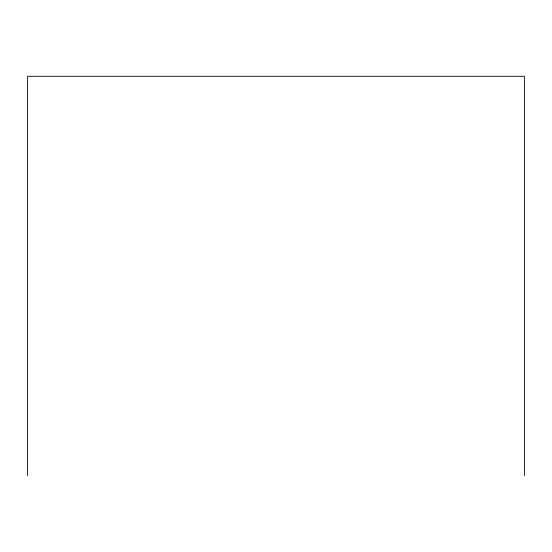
<?xml version="1.0" encoding="UTF-8"?>
<svg xmlns="http://www.w3.org/2000/svg" width="552" height="552" viewBox="0 0 552 552"><rect width="100%" height="100%" fill="white"/><g stroke="black" fill="none" stroke-linecap="round" stroke-linejoin="round"><path stroke-width="0.83" d="M524.4 475.707L524.4 76.293L27.6 76.293L27.6 475.707"/></g></svg>
